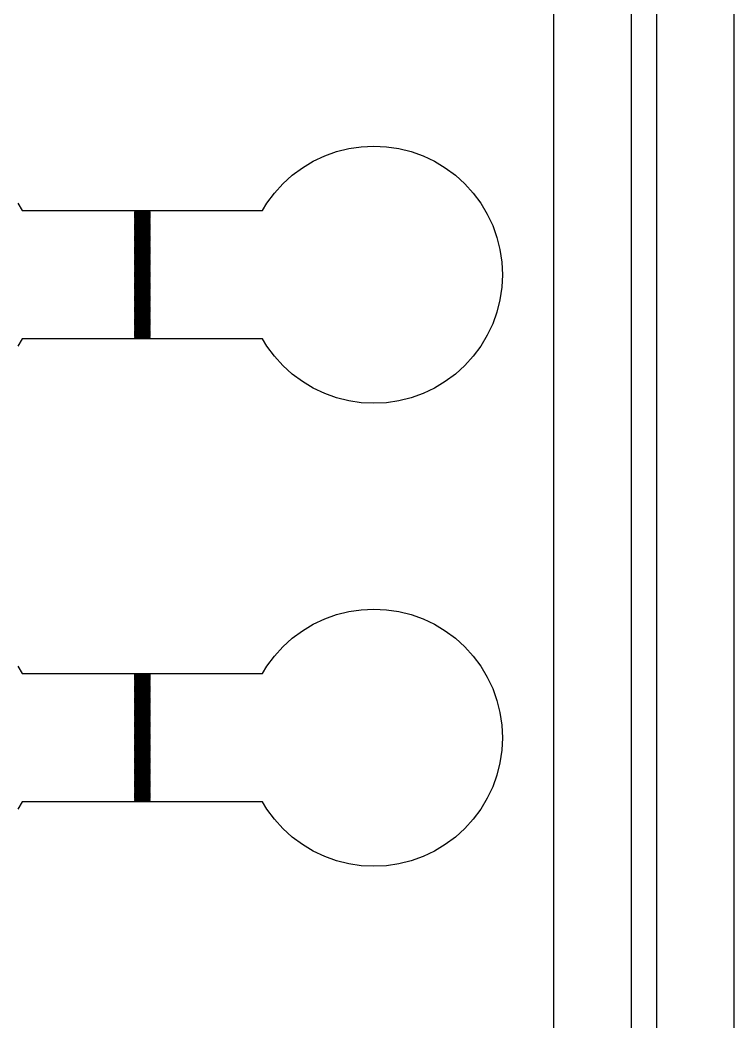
# Model space of a CAD drawing. Extents: x -16 to 132, y -40 to 113.
# Drawn here: x 98.81 to 113, y 17.36 to 37.27 of the extents above; entities that cross this region are included whole.
import ezdxf

# ---------------------------------------------------------------- set-up
doc = ezdxf.new("R2010")
doc.units = 0

msp = doc.modelspace()

# ---------------------------------------------------------------- linework, layer by layer
for p, q in [((112.997, 76.1837), (112.997, -2.55649)), ((111.463, -1.0226), (111.463, 74.6498)), ((110.952, 74.1385), (110.952, -0.51129)), ((109.418, 1.0226), (109.418, 72.6046)), ((104.861, 34.5738), (105.097, 34.6583)), ((105.097, 34.6583), (105.34, 34.7193)), ((105.34, 34.7193), (105.589, 34.7561)), ((105.589, 34.7561), (105.839, 34.7684)), ((105.839, 34.7684), (106.09, 34.7561)), ((106.09, 34.7561), (106.338, 34.7193)), ((106.338, 34.7193), (106.581, 34.6583)), ((106.581, 34.6583), (106.817, 34.5738)), ((104.419, 34.3375), (104.634, 34.4665)), ((104.634, 34.4665), (104.861, 34.5738)), ((106.817, 34.5738), (107.044, 34.4665)), ((107.044, 34.4665), (107.259, 34.3375)), ((104.217, 34.1881), (104.419, 34.3375)), ((107.259, 34.3375), (107.461, 34.1881)), ((104.031, 34.0196), (104.217, 34.1881)), ((107.461, 34.1881), (107.647, 34.0196)), ((103.863, 33.8337), (104.031, 34.0196)), ((107.647, 34.0196), (107.815, 33.8337)), ((103.713, 33.6322), (103.863, 33.8337)), ((107.815, 33.8337), (107.965, 33.6322)), ((98.7613, 33.6322), (98.8495, 33.485)), ((98.8495, 33.485), (103.625, 33.485)), ((101.391, 33.4748), (101.084, 33.4748)), ((101.084, 33.4748), (101.084, 33.4646)), ((101.084, 33.4646), (101.391, 33.4646)), ((101.391, 33.4646), (101.391, 33.4748)), ((103.625, 33.485), (103.713, 33.6322)), ((107.965, 33.6322), (108.094, 33.417)), ((101.391, 33.4543), (101.084, 33.4543)), ((101.084, 33.4543), (101.084, 33.4441)), ((101.084, 33.4441), (101.391, 33.4441)), ((101.391, 33.4339), (101.084, 33.4339)), ((101.084, 33.4339), (101.084, 33.4237)), ((101.084, 33.4237), (101.391, 33.4237)), ((101.391, 33.4134), (101.084, 33.4134)), ((101.084, 33.4134), (101.084, 33.4032)), ((101.084, 33.4032), (101.391, 33.4032)), ((101.391, 33.393), (101.084, 33.393)), ((101.084, 33.393), (101.084, 33.3828)), ((101.084, 33.3828), (101.391, 33.3828)), ((101.391, 33.3725), (101.084, 33.3725)), ((101.084, 33.3725), (101.084, 33.3623)), ((101.084, 33.3623), (101.391, 33.3623)), ((101.391, 33.3521), (101.084, 33.3521)), ((101.084, 33.3521), (101.084, 33.3419)), ((101.084, 33.3419), (101.391, 33.3419)), ((101.391, 33.3316), (101.084, 33.3316)), ((101.084, 33.3316), (101.084, 33.3214)), ((101.084, 33.3214), (101.391, 33.3214)), ((101.391, 33.3112), (101.084, 33.3112)), ((101.084, 33.3112), (101.084, 33.3009)), ((101.084, 33.3009), (101.391, 33.3009)), ((101.391, 33.2907), (101.084, 33.2907)), ((101.084, 33.2907), (101.084, 33.2805)), ((101.084, 33.2805), (101.391, 33.2805)), ((101.391, 33.2703), (101.084, 33.2703)), ((101.084, 33.2703), (101.084, 33.2601)), ((101.084, 33.2601), (101.391, 33.2601)), ((101.391, 33.4441), (101.391, 33.4543)), ((101.391, 33.4237), (101.391, 33.4339)), ((101.391, 33.4032), (101.391, 33.4134)), ((101.391, 33.3828), (101.391, 33.393)), ((101.391, 33.3623), (101.391, 33.3725)), ((101.391, 33.3419), (101.391, 33.3521)), ((101.391, 33.3214), (101.391, 33.3316)), ((101.391, 33.3009), (101.391, 33.3112)), ((101.391, 33.2805), (101.391, 33.2907)), ((101.391, 33.2601), (101.391, 33.2703)), ((108.094, 33.417), (108.201, 33.1902)), ((101.391, 33.2498), (101.084, 33.2498)), ((101.084, 33.2498), (101.084, 33.2396)), ((101.084, 33.2396), (101.391, 33.2396)), ((101.391, 33.2294), (101.084, 33.2294)), ((101.084, 33.2294), (101.084, 33.2191)), ((101.084, 33.2191), (101.391, 33.2191)), ((101.391, 33.2089), (101.084, 33.2089)), ((101.084, 33.2089), (101.084, 33.1987)), ((101.084, 33.1987), (101.391, 33.1987)), ((101.391, 33.1885), (101.084, 33.1885)), ((101.084, 33.1885), (101.084, 33.1782)), ((101.084, 33.1782), (101.391, 33.1782)), ((101.391, 33.168), (101.084, 33.168)), ((101.084, 33.168), (101.084, 33.1578)), ((101.084, 33.1578), (101.391, 33.1578)), ((101.391, 33.1476), (101.084, 33.1476)), ((101.084, 33.1476), (101.084, 33.1373)), ((101.084, 33.1373), (101.391, 33.1373)), ((101.391, 33.1271), (101.084, 33.1271)), ((101.084, 33.1271), (101.084, 33.1169)), ((101.084, 33.1169), (101.391, 33.1169)), ((101.391, 33.1067), (101.084, 33.1067)), ((101.084, 33.1067), (101.084, 33.0964)), ((101.084, 33.0964), (101.391, 33.0964)), ((101.391, 33.0862), (101.084, 33.0862)), ((101.084, 33.0862), (101.084, 33.076)), ((101.084, 33.076), (101.391, 33.076)), ((101.391, 33.0658), (101.084, 33.0658)), ((101.084, 33.0658), (101.084, 33.0555)), ((101.391, 33.2396), (101.391, 33.2498)), ((101.391, 33.2191), (101.391, 33.2294)), ((101.391, 33.1987), (101.391, 33.2089)), ((101.391, 33.1782), (101.391, 33.1885)), ((101.391, 33.1578), (101.391, 33.168)), ((101.391, 33.1373), (101.391, 33.1476)), ((101.391, 33.1169), (101.391, 33.1271)), ((101.391, 33.0964), (101.391, 33.1067)), ((101.391, 33.076), (101.391, 33.0862)), ((101.391, 33.0555), (101.391, 33.0658)), ((108.201, 33.1902), (108.286, 32.954)), ((101.084, 33.0555), (101.391, 33.0555)), ((101.391, 33.0453), (101.084, 33.0453)), ((101.084, 33.0453), (101.084, 33.0351)), ((101.084, 33.0351), (101.391, 33.0351)), ((101.391, 33.0249), (101.084, 33.0249)), ((101.084, 33.0249), (101.084, 33.0146)), ((101.084, 33.0146), (101.391, 33.0146)), ((101.391, 33.0044), (101.084, 33.0044)), ((101.084, 33.0044), (101.084, 32.9942)), ((101.084, 32.9942), (101.391, 32.9942)), ((101.391, 32.9839), (101.084, 32.9839)), ((101.084, 32.9839), (101.084, 32.9737)), ((101.084, 32.9737), (101.391, 32.9737)), ((101.391, 32.9635), (101.084, 32.9635)), ((101.084, 32.9635), (101.084, 32.9533)), ((101.084, 32.9533), (101.391, 32.9533)), ((101.391, 32.9431), (101.084, 32.9431)), ((101.084, 32.9431), (101.084, 32.9328)), ((101.084, 32.9328), (101.391, 32.9328)), ((101.391, 32.9226), (101.084, 32.9226)), ((101.084, 32.9226), (101.084, 32.9124)), ((101.084, 32.9124), (101.391, 32.9124)), ((101.391, 32.9021), (101.084, 32.9021)), ((101.084, 32.9021), (101.084, 32.8919)), ((101.084, 32.8919), (101.391, 32.8919)), ((101.391, 32.8817), (101.084, 32.8817)), ((101.084, 32.8817), (101.084, 32.8715)), ((101.084, 32.8715), (101.391, 32.8715)), ((101.391, 32.8612), (101.084, 32.8612)), ((101.084, 32.8612), (101.084, 32.851)), ((101.391, 33.0351), (101.391, 33.0453)), ((101.391, 33.0146), (101.391, 33.0249)), ((101.391, 32.9942), (101.391, 33.0044)), ((101.391, 32.9737), (101.391, 32.9839)), ((101.391, 32.9533), (101.391, 32.9635)), ((101.391, 32.9328), (101.391, 32.9431)), ((101.391, 32.9124), (101.391, 32.9226)), ((101.391, 32.8919), (101.391, 32.9021)), ((101.391, 32.8715), (101.391, 32.8817)), ((101.391, 32.851), (101.391, 32.8612)), ((108.286, 32.954), (108.346, 32.7106)), ((101.084, 32.851), (101.391, 32.851)), ((101.391, 32.8408), (101.084, 32.8408)), ((101.084, 32.8408), (101.084, 32.8306)), ((101.084, 32.8306), (101.391, 32.8306)), ((101.391, 32.8203), (101.084, 32.8203)), ((101.084, 32.8203), (101.084, 32.8101)), ((101.084, 32.8101), (101.391, 32.8101)), ((101.391, 32.7999), (101.084, 32.7999)), ((101.084, 32.7999), (101.084, 32.7896)), ((101.084, 32.7896), (101.391, 32.7896)), ((101.391, 32.7794), (101.084, 32.7794)), ((101.084, 32.7794), (101.084, 32.7692)), ((101.084, 32.7692), (101.391, 32.7692)), ((101.391, 32.759), (101.084, 32.759)), ((101.084, 32.759), (101.084, 32.7487)), ((101.084, 32.7487), (101.391, 32.7487)), ((101.391, 32.7385), (101.084, 32.7385)), ((101.084, 32.7385), (101.084, 32.7283)), ((101.084, 32.7283), (101.391, 32.7283)), ((101.391, 32.7181), (101.084, 32.7181)), ((101.084, 32.7181), (101.084, 32.7078)), ((101.084, 32.7078), (101.391, 32.7078)), ((101.391, 32.6976), (101.084, 32.6976)), ((101.084, 32.6976), (101.084, 32.6874)), ((101.084, 32.6874), (101.391, 32.6874)), ((101.391, 32.6772), (101.084, 32.6772)), ((101.084, 32.6772), (101.084, 32.6669)), ((101.084, 32.6669), (101.391, 32.6669)), ((101.391, 32.8306), (101.391, 32.8408)), ((101.391, 32.8101), (101.391, 32.8203)), ((101.391, 32.7896), (101.391, 32.7999)), ((101.391, 32.7692), (101.391, 32.7794)), ((101.391, 32.7487), (101.391, 32.759)), ((101.391, 32.7283), (101.391, 32.7385)), ((101.391, 32.7078), (101.391, 32.7181)), ((101.391, 32.6874), (101.391, 32.6976)), ((101.391, 32.6669), (101.391, 32.6772)), ((108.346, 32.7106), (108.383, 32.4625)), ((101.391, 32.6567), (101.084, 32.6567)), ((101.084, 32.6567), (101.084, 32.6465)), ((101.084, 32.6465), (101.391, 32.6465)), ((101.391, 32.6363), (101.084, 32.6363)), ((101.084, 32.6363), (101.084, 32.626)), ((101.084, 32.626), (101.391, 32.626)), ((101.391, 32.6158), (101.084, 32.6158)), ((101.084, 32.6158), (101.084, 32.6056)), ((101.084, 32.6056), (101.391, 32.6056)), ((101.391, 32.5954), (101.084, 32.5954)), ((101.084, 32.5954), (101.084, 32.5851)), ((101.084, 32.5851), (101.391, 32.5851)), ((101.391, 32.5749), (101.084, 32.5749)), ((101.084, 32.5749), (101.084, 32.5647)), ((101.084, 32.5647), (101.391, 32.5647)), ((101.391, 32.5545), (101.084, 32.5545)), ((101.084, 32.5545), (101.084, 32.5442)), ((101.084, 32.5442), (101.391, 32.5442)), ((101.391, 32.534), (101.084, 32.534)), ((101.084, 32.534), (101.084, 32.5238)), ((101.084, 32.5238), (101.391, 32.5238)), ((101.391, 32.5136), (101.084, 32.5136)), ((101.084, 32.5136), (101.084, 32.5033)), ((101.084, 32.5033), (101.391, 32.5033)), ((101.391, 32.4931), (101.084, 32.4931)), ((101.084, 32.4931), (101.084, 32.4829)), ((101.084, 32.4829), (101.391, 32.4829)), ((101.391, 32.4726), (101.084, 32.4726)), ((101.084, 32.4726), (101.084, 32.4624)), ((101.084, 32.4624), (101.391, 32.4624)), ((101.391, 32.6465), (101.391, 32.6567)), ((101.391, 32.626), (101.391, 32.6363)), ((101.391, 32.6056), (101.391, 32.6158)), ((101.391, 32.5851), (101.391, 32.5954)), ((101.391, 32.5647), (101.391, 32.5749)), ((101.391, 32.5442), (101.391, 32.5545)), ((101.391, 32.5238), (101.391, 32.534)), ((101.391, 32.5033), (101.391, 32.5136)), ((101.391, 32.4829), (101.391, 32.4931)), ((101.391, 32.4624), (101.391, 32.4726)), ((108.383, 32.4625), (108.396, 32.2119)), ((101.391, 32.4522), (101.084, 32.4522)), ((101.084, 32.4522), (101.084, 32.442)), ((101.084, 32.442), (101.391, 32.442)), ((101.391, 32.4317), (101.084, 32.4317)), ((101.084, 32.4317), (101.084, 32.4215)), ((101.084, 32.4215), (101.391, 32.4215)), ((101.391, 32.4113), (101.084, 32.4113)), ((101.084, 32.4113), (101.084, 32.4011)), ((101.084, 32.4011), (101.391, 32.4011)), ((101.391, 32.3908), (101.084, 32.3908)), ((101.084, 32.3908), (101.084, 32.3806)), ((101.084, 32.3806), (101.391, 32.3806)), ((101.391, 32.3704), (101.084, 32.3704)), ((101.084, 32.3704), (101.084, 32.3602)), ((101.084, 32.3602), (101.391, 32.3602)), ((101.391, 32.3499), (101.084, 32.3499)), ((101.084, 32.3499), (101.084, 32.3397)), ((101.084, 32.3397), (101.391, 32.3397)), ((101.391, 32.3295), (101.084, 32.3295)), ((101.084, 32.3295), (101.084, 32.3193)), ((101.084, 32.3193), (101.391, 32.3193)), ((101.391, 32.309), (101.084, 32.309)), ((101.084, 32.309), (101.084, 32.2988)), ((101.084, 32.2988), (101.391, 32.2988)), ((101.391, 32.2886), (101.084, 32.2886)), ((101.084, 32.2886), (101.084, 32.2784)), ((101.084, 32.2784), (101.391, 32.2784)), ((101.391, 32.2681), (101.084, 32.2681)), ((101.084, 32.2681), (101.084, 32.2579)), ((101.391, 32.442), (101.391, 32.4522)), ((101.391, 32.4215), (101.391, 32.4317)), ((101.391, 32.4011), (101.391, 32.4113)), ((101.391, 32.3806), (101.391, 32.3908)), ((101.391, 32.3602), (101.391, 32.3704)), ((101.391, 32.3397), (101.391, 32.3499)), ((101.391, 32.3193), (101.391, 32.3295)), ((101.391, 32.2988), (101.391, 32.309)), ((101.391, 32.2784), (101.391, 32.2886)), ((101.391, 32.2579), (101.391, 32.2681)), ((101.084, 32.2579), (101.391, 32.2579)), ((101.391, 32.2477), (101.084, 32.2477)), ((101.084, 32.2477), (101.084, 32.2375)), ((101.084, 32.2375), (101.391, 32.2375)), ((101.391, 32.2272), (101.084, 32.2272)), ((101.084, 32.2272), (101.084, 32.217)), ((101.084, 32.217), (101.391, 32.217)), ((101.391, 32.2068), (101.084, 32.2068)), ((101.084, 32.2068), (101.084, 32.1965)), ((101.084, 32.1965), (101.391, 32.1965)), ((101.391, 32.1863), (101.084, 32.1863)), ((101.084, 32.1863), (101.084, 32.1761)), ((101.084, 32.1761), (101.391, 32.1761)), ((101.391, 32.1659), (101.084, 32.1659)), ((101.084, 32.1659), (101.084, 32.1557)), ((101.084, 32.1557), (101.391, 32.1557)), ((101.391, 32.1454), (101.084, 32.1454)), ((101.084, 32.1454), (101.084, 32.1352)), ((101.084, 32.1352), (101.391, 32.1352)), ((101.391, 32.125), (101.084, 32.125)), ((101.084, 32.125), (101.084, 32.1148)), ((101.084, 32.1148), (101.391, 32.1148)), ((101.391, 32.1045), (101.084, 32.1045)), ((101.084, 32.1045), (101.084, 32.0943)), ((101.084, 32.0943), (101.391, 32.0943)), ((101.391, 32.0841), (101.084, 32.0841)), ((101.084, 32.0841), (101.084, 32.0739)), ((101.084, 32.0739), (101.391, 32.0739)), ((101.391, 32.0636), (101.084, 32.0636)), ((101.084, 32.0636), (101.084, 32.0534)), ((101.391, 32.2375), (101.391, 32.2477)), ((101.391, 32.217), (101.391, 32.2272)), ((101.391, 32.1965), (101.391, 32.2068)), ((101.391, 32.1761), (101.391, 32.1863)), ((101.391, 32.1557), (101.391, 32.1659)), ((101.391, 32.1352), (101.391, 32.1454)), ((101.391, 32.1148), (101.391, 32.125)), ((101.391, 32.0943), (101.391, 32.1045)), ((101.391, 32.0739), (101.391, 32.0841)), ((101.391, 32.0534), (101.391, 32.0636)), ((108.396, 32.2119), (108.383, 31.9613)), ((101.084, 32.0534), (101.391, 32.0534)), ((101.391, 32.0432), (101.084, 32.0432)), ((101.084, 32.0432), (101.084, 32.0329)), ((101.084, 32.0329), (101.391, 32.0329)), ((101.391, 32.0227), (101.084, 32.0227)), ((101.084, 32.0227), (101.084, 32.0125)), ((101.084, 32.0125), (101.391, 32.0125)), ((101.391, 32.0023), (101.084, 32.0023)), ((101.084, 32.0023), (101.084, 31.992)), ((101.084, 31.992), (101.391, 31.992)), ((101.391, 31.9818), (101.084, 31.9818)), ((101.084, 31.9818), (101.084, 31.9716)), ((101.084, 31.9716), (101.391, 31.9716)), ((101.391, 31.9614), (101.084, 31.9614)), ((101.084, 31.9614), (101.084, 31.9511)), ((101.084, 31.9511), (101.391, 31.9511)), ((101.391, 31.9409), (101.084, 31.9409)), ((101.084, 31.9409), (101.084, 31.9307)), ((101.084, 31.9307), (101.391, 31.9307)), ((101.391, 31.9205), (101.084, 31.9205)), ((101.084, 31.9205), (101.084, 31.9102)), ((101.084, 31.9102), (101.391, 31.9102)), ((101.391, 31.9), (101.084, 31.9)), ((101.084, 31.9), (101.084, 31.8898)), ((101.084, 31.8898), (101.391, 31.8898)), ((101.391, 31.8795), (101.084, 31.8795)), ((101.084, 31.8795), (101.084, 31.8693)), ((101.084, 31.8693), (101.391, 31.8693)), ((101.391, 32.0329), (101.391, 32.0432)), ((101.391, 32.0125), (101.391, 32.0227)), ((101.391, 31.992), (101.391, 32.0023)), ((101.391, 31.9716), (101.391, 31.9818)), ((101.391, 31.9511), (101.391, 31.9614)), ((101.391, 31.9307), (101.391, 31.9409)), ((101.391, 31.9102), (101.391, 31.9205)), ((101.391, 31.8898), (101.391, 31.9)), ((101.391, 31.8693), (101.391, 31.8795)), ((108.383, 31.9613), (108.346, 31.7132)), ((101.391, 31.8591), (101.084, 31.8591)), ((101.084, 31.8591), (101.084, 31.8489)), ((101.084, 31.8489), (101.391, 31.8489)), ((101.391, 31.8387), (101.084, 31.8387)), ((101.084, 31.8387), (101.084, 31.8284)), ((101.084, 31.8284), (101.391, 31.8284)), ((101.391, 31.8182), (101.084, 31.8182)), ((101.084, 31.8182), (101.084, 31.808)), ((101.084, 31.808), (101.391, 31.808)), ((101.391, 31.7977), (101.084, 31.7977)), ((101.084, 31.7977), (101.084, 31.7875)), ((101.084, 31.7875), (101.391, 31.7875)), ((101.391, 31.7773), (101.084, 31.7773)), ((101.084, 31.7773), (101.084, 31.7671)), ((101.084, 31.7671), (101.391, 31.7671)), ((101.391, 31.7568), (101.084, 31.7568)), ((101.084, 31.7568), (101.084, 31.7466)), ((101.084, 31.7466), (101.391, 31.7466)), ((101.391, 31.7364), (101.084, 31.7364)), ((101.084, 31.7364), (101.084, 31.7262)), ((101.084, 31.7262), (101.391, 31.7262)), ((101.391, 31.7159), (101.084, 31.7159)), ((101.084, 31.7159), (101.084, 31.7057)), ((101.084, 31.7057), (101.391, 31.7057)), ((101.391, 31.6955), (101.084, 31.6955)), ((101.084, 31.6955), (101.084, 31.6853)), ((101.084, 31.6853), (101.391, 31.6853)), ((101.391, 31.675), (101.084, 31.675)), ((101.084, 31.675), (101.084, 31.6648)), ((101.084, 31.6648), (101.391, 31.6648)), ((101.391, 31.8489), (101.391, 31.8591)), ((101.391, 31.8284), (101.391, 31.8387)), ((101.391, 31.808), (101.391, 31.8182)), ((101.391, 31.7875), (101.391, 31.7977)), ((101.391, 31.7671), (101.391, 31.7773)), ((101.391, 31.7466), (101.391, 31.7568)), ((101.391, 31.7262), (101.391, 31.7364)), ((101.391, 31.7057), (101.391, 31.7159)), ((101.391, 31.6853), (101.391, 31.6955)), ((101.391, 31.6648), (101.391, 31.675)), ((108.346, 31.7132), (108.286, 31.4698)), ((101.391, 31.6546), (101.084, 31.6546)), ((101.084, 31.6546), (101.084, 31.6444)), ((101.084, 31.6444), (101.391, 31.6444)), ((101.391, 31.6341), (101.084, 31.6341)), ((101.084, 31.6341), (101.084, 31.6239)), ((101.084, 31.6239), (101.391, 31.6239)), ((101.391, 31.6137), (101.084, 31.6137)), ((101.084, 31.6137), (101.084, 31.6035)), ((101.084, 31.6035), (101.391, 31.6035)), ((101.391, 31.5932), (101.084, 31.5932)), ((101.084, 31.5932), (101.084, 31.583)), ((101.084, 31.583), (101.391, 31.583)), ((101.391, 31.5728), (101.084, 31.5728)), ((101.084, 31.5728), (101.084, 31.5625)), ((101.084, 31.5625), (101.391, 31.5625)), ((101.391, 31.5523), (101.084, 31.5523)), ((101.084, 31.5523), (101.084, 31.5421)), ((101.084, 31.5421), (101.391, 31.5421)), ((101.391, 31.5319), (101.084, 31.5319)), ((101.084, 31.5319), (101.084, 31.5217)), ((101.084, 31.5217), (101.391, 31.5217)), ((101.391, 31.5114), (101.084, 31.5114)), ((101.084, 31.5114), (101.084, 31.5012)), ((101.084, 31.5012), (101.391, 31.5012)), ((101.391, 31.491), (101.084, 31.491)), ((101.084, 31.491), (101.084, 31.4807)), ((101.084, 31.4807), (101.391, 31.4807)), ((101.391, 31.4705), (101.084, 31.4705)), ((101.084, 31.4705), (101.084, 31.4603)), ((101.391, 31.6444), (101.391, 31.6546)), ((101.391, 31.6239), (101.391, 31.6341)), ((101.391, 31.6035), (101.391, 31.6137)), ((101.391, 31.583), (101.391, 31.5932)), ((101.391, 31.5625), (101.391, 31.5728)), ((101.391, 31.5421), (101.391, 31.5523)), ((101.391, 31.5217), (101.391, 31.5319)), ((101.391, 31.5012), (101.391, 31.5114)), ((101.391, 31.4807), (101.391, 31.491)), ((101.391, 31.4603), (101.391, 31.4705)), ((108.286, 31.4698), (108.201, 31.2336)), ((101.084, 31.4603), (101.391, 31.4603)), ((101.391, 31.4501), (101.084, 31.4501)), ((101.084, 31.4501), (101.084, 31.4398)), ((101.084, 31.4398), (101.391, 31.4398)), ((101.391, 31.4296), (101.084, 31.4296)), ((101.084, 31.4296), (101.084, 31.4194)), ((101.084, 31.4194), (101.391, 31.4194)), ((101.391, 31.4092), (101.084, 31.4092)), ((101.084, 31.4092), (101.084, 31.3989)), ((101.084, 31.3989), (101.391, 31.3989)), ((101.391, 31.3887), (101.084, 31.3887)), ((101.084, 31.3887), (101.084, 31.3785)), ((101.084, 31.3785), (101.391, 31.3785)), ((101.391, 31.3683), (101.084, 31.3683)), ((101.084, 31.3683), (101.084, 31.358)), ((101.084, 31.358), (101.391, 31.358)), ((101.391, 31.3478), (101.084, 31.3478)), ((101.084, 31.3478), (101.084, 31.3376)), ((101.084, 31.3376), (101.391, 31.3376)), ((101.391, 31.3273), (101.084, 31.3273)), ((101.084, 31.3273), (101.084, 31.3171)), ((101.084, 31.3171), (101.391, 31.3171)), ((101.391, 31.3069), (101.084, 31.3069)), ((101.084, 31.3069), (101.084, 31.2967)), ((101.084, 31.2967), (101.391, 31.2967)), ((101.391, 31.2864), (101.084, 31.2864)), ((101.084, 31.2864), (101.084, 31.2762)), ((101.084, 31.2762), (101.391, 31.2762)), ((101.391, 31.4398), (101.391, 31.4501)), ((101.391, 31.4194), (101.391, 31.4296)), ((101.391, 31.3989), (101.391, 31.4092)), ((101.391, 31.3785), (101.391, 31.3887)), ((101.391, 31.358), (101.391, 31.3683)), ((101.391, 31.3376), (101.391, 31.3478)), ((101.391, 31.3171), (101.391, 31.3273)), ((101.391, 31.2967), (101.391, 31.3069)), ((101.391, 31.2762), (101.391, 31.2864)), ((101.391, 31.266), (101.084, 31.266)), ((101.084, 31.266), (101.084, 31.2558)), ((101.084, 31.2558), (101.391, 31.2558)), ((101.391, 31.2455), (101.084, 31.2455)), ((101.084, 31.2455), (101.084, 31.2353)), ((101.084, 31.2353), (101.391, 31.2353)), ((101.391, 31.2251), (101.084, 31.2251)), ((101.084, 31.2251), (101.084, 31.2149)), ((101.084, 31.2149), (101.391, 31.2149)), ((101.391, 31.2047), (101.084, 31.2047)), ((101.084, 31.2047), (101.084, 31.1944)), ((101.084, 31.1944), (101.391, 31.1944)), ((101.391, 31.1842), (101.084, 31.1842)), ((101.084, 31.1842), (101.084, 31.174)), ((101.084, 31.174), (101.391, 31.174)), ((101.391, 31.1637), (101.084, 31.1637)), ((101.084, 31.1637), (101.084, 31.1535)), ((101.084, 31.1535), (101.391, 31.1535)), ((101.391, 31.1433), (101.084, 31.1433)), ((101.084, 31.1433), (101.084, 31.1331)), ((101.084, 31.1331), (101.391, 31.1331)), ((101.391, 31.1228), (101.084, 31.1228)), ((101.084, 31.1228), (101.084, 31.1126)), ((101.084, 31.1126), (101.391, 31.1126)), ((101.391, 31.1024), (101.084, 31.1024)), ((101.084, 31.1024), (101.084, 31.0922)), ((101.084, 31.0922), (101.391, 31.0922)), ((101.391, 31.0819), (101.084, 31.0819)), ((101.084, 31.0819), (101.084, 31.0717)), ((101.084, 31.0717), (101.391, 31.0717)), ((101.391, 31.2558), (101.391, 31.266)), ((101.391, 31.2353), (101.391, 31.2455)), ((101.391, 31.2149), (101.391, 31.2251)), ((101.391, 31.1944), (101.391, 31.2047)), ((101.391, 31.174), (101.391, 31.1842)), ((101.391, 31.1535), (101.391, 31.1637)), ((101.391, 31.1331), (101.391, 31.1433)), ((101.391, 31.1126), (101.391, 31.1228)), ((101.391, 31.0922), (101.391, 31.1024)), ((101.391, 31.0717), (101.391, 31.0819)), ((108.201, 31.2336), (108.094, 31.0068)), ((98.8495, 30.9388), (98.7613, 30.7916)), ((103.625, 30.9388), (98.8495, 30.9388)), ((101.391, 31.0615), (101.084, 31.0615)), ((101.084, 31.0615), (101.084, 31.0513)), ((101.084, 31.0513), (101.391, 31.0513)), ((101.391, 31.041), (101.084, 31.041)), ((101.084, 31.041), (101.084, 31.0308)), ((101.084, 31.0308), (101.391, 31.0308)), ((101.391, 31.0206), (101.084, 31.0206)), ((101.084, 31.0206), (101.084, 31.0103)), ((101.084, 31.0103), (101.391, 31.0103)), ((101.391, 31.0001), (101.084, 31.0001)), ((101.084, 31.0001), (101.084, 30.9899)), ((101.084, 30.9899), (101.391, 30.9899)), ((101.391, 30.9797), (101.084, 30.9797)), ((101.084, 30.9797), (101.084, 30.9694)), ((101.084, 30.9694), (101.391, 30.9694)), ((101.391, 30.9592), (101.084, 30.9592)), ((101.084, 30.9592), (101.084, 30.949)), ((101.084, 30.949), (101.391, 30.949)), ((101.391, 31.0513), (101.391, 31.0615)), ((101.391, 31.0308), (101.391, 31.041)), ((101.391, 31.0103), (101.391, 31.0206)), ((101.391, 30.9899), (101.391, 31.0001)), ((101.391, 30.9694), (101.391, 30.9797)), ((101.391, 30.949), (101.391, 30.9592)), ((103.713, 30.7916), (103.625, 30.9388)), ((108.094, 31.0068), (107.965, 30.7916)), ((103.863, 30.5901), (103.713, 30.7916)), ((107.965, 30.7916), (107.815, 30.5901)), ((104.031, 30.4042), (103.863, 30.5901)), ((107.815, 30.5901), (107.647, 30.4042)), ((104.217, 30.2357), (104.031, 30.4042)), ((107.647, 30.4042), (107.461, 30.2357)), ((104.419, 30.0863), (104.217, 30.2357)), ((104.634, 29.9573), (104.419, 30.0863)), ((107.259, 30.0863), (107.044, 29.9573)), ((107.461, 30.2357), (107.259, 30.0863)), ((104.861, 29.85), (104.634, 29.9573)), ((107.044, 29.9573), (106.817, 29.85)), ((105.097, 29.7655), (104.861, 29.85)), ((105.34, 29.7045), (105.097, 29.7655)), ((105.589, 29.6677), (105.34, 29.7045)), ((106.338, 29.7045), (106.09, 29.6677)), ((106.581, 29.7655), (106.338, 29.7045)), ((106.817, 29.85), (106.581, 29.7655)), ((105.839, 29.6554), (105.589, 29.6677)), ((106.09, 29.6677), (105.839, 29.6554)), ((105.097, 25.4549), (105.34, 25.5159)), ((105.34, 25.5159), (105.589, 25.5527)), ((105.589, 25.5527), (105.839, 25.565)), ((105.839, 25.565), (106.09, 25.5527)), ((106.09, 25.5527), (106.338, 25.5159)), ((106.338, 25.5159), (106.581, 25.4549)), ((104.634, 25.2631), (104.861, 25.3704)), ((104.861, 25.3704), (105.097, 25.4549)), ((106.581, 25.4549), (106.817, 25.3704)), ((106.817, 25.3704), (107.044, 25.2631)), ((104.217, 24.9847), (104.419, 25.1341)), ((104.419, 25.1341), (104.634, 25.2631)), ((107.044, 25.2631), (107.259, 25.1341)), ((107.259, 25.1341), (107.461, 24.9847)), ((104.031, 24.8162), (104.217, 24.9847)), ((107.461, 24.9847), (107.647, 24.8162)), ((103.863, 24.6303), (104.031, 24.8162)), ((107.647, 24.8162), (107.815, 24.6303)), ((103.713, 24.4288), (103.863, 24.6303)), ((107.815, 24.6303), (107.965, 24.4288)), ((98.7613, 24.4288), (98.8495, 24.2816)), ((103.625, 24.2816), (103.713, 24.4288)), ((107.965, 24.4288), (108.094, 24.2136)), ((98.8495, 24.2816), (103.625, 24.2816)), ((101.391, 24.2714), (101.084, 24.2714)), ((101.084, 24.2714), (101.084, 24.2612)), ((101.084, 24.2612), (101.391, 24.2612)), ((101.391, 24.2509), (101.084, 24.2509)), ((101.084, 24.2509), (101.084, 24.2407)), ((101.084, 24.2407), (101.391, 24.2407)), ((101.391, 24.2305), (101.084, 24.2305)), ((101.084, 24.2305), (101.084, 24.2203)), ((101.084, 24.2203), (101.391, 24.2203)), ((101.391, 24.21), (101.084, 24.21)), ((101.084, 24.21), (101.084, 24.1998)), ((101.084, 24.1998), (101.391, 24.1998)), ((101.391, 24.1896), (101.084, 24.1896)), ((101.084, 24.1896), (101.084, 24.1794)), ((101.084, 24.1794), (101.391, 24.1794)), ((101.391, 24.1691), (101.084, 24.1691)), ((101.084, 24.1691), (101.084, 24.1589)), ((101.084, 24.1589), (101.391, 24.1589)), ((101.391, 24.1487), (101.084, 24.1487)), ((101.084, 24.1487), (101.084, 24.1385)), ((101.084, 24.1385), (101.391, 24.1385)), ((101.391, 24.1282), (101.084, 24.1282)), ((101.084, 24.1282), (101.084, 24.118)), ((101.084, 24.118), (101.391, 24.118)), ((101.391, 24.1078), (101.084, 24.1078)), ((101.084, 24.1078), (101.084, 24.0975)), ((101.084, 24.0975), (101.391, 24.0975)), ((101.391, 24.2612), (101.391, 24.2714)), ((101.391, 24.2407), (101.391, 24.2509)), ((101.391, 24.2203), (101.391, 24.2305)), ((101.391, 24.1998), (101.391, 24.21)), ((101.391, 24.1794), (101.391, 24.1896)), ((101.391, 24.1589), (101.391, 24.1691)), ((101.391, 24.1385), (101.391, 24.1487)), ((101.391, 24.118), (101.391, 24.1282)), ((101.391, 24.0975), (101.391, 24.1078)), ((108.094, 24.2136), (108.201, 23.9868)), ((101.391, 24.0873), (101.084, 24.0873)), ((101.084, 24.0873), (101.084, 24.0771)), ((101.084, 24.0771), (101.391, 24.0771)), ((101.391, 24.0669), (101.084, 24.0669)), ((101.084, 24.0669), (101.084, 24.0567)), ((101.084, 24.0567), (101.391, 24.0567)), ((101.391, 24.0464), (101.084, 24.0464)), ((101.084, 24.0464), (101.084, 24.0362)), ((101.084, 24.0362), (101.391, 24.0362)), ((101.391, 24.026), (101.084, 24.026)), ((101.084, 24.026), (101.084, 24.0157)), ((101.084, 24.0157), (101.391, 24.0157)), ((101.391, 24.0055), (101.084, 24.0055)), ((101.084, 24.0055), (101.084, 23.9953)), ((101.084, 23.9953), (101.391, 23.9953)), ((101.391, 23.9851), (101.084, 23.9851)), ((101.084, 23.9851), (101.084, 23.9748)), ((101.084, 23.9748), (101.391, 23.9748)), ((101.391, 23.9646), (101.084, 23.9646)), ((101.084, 23.9646), (101.084, 23.9544)), ((101.084, 23.9544), (101.391, 23.9544)), ((101.391, 23.9442), (101.084, 23.9442)), ((101.084, 23.9442), (101.084, 23.9339)), ((101.084, 23.9339), (101.391, 23.9339)), ((101.391, 23.9237), (101.084, 23.9237)), ((101.084, 23.9237), (101.084, 23.9135)), ((101.084, 23.9135), (101.391, 23.9135)), ((101.391, 23.9033), (101.084, 23.9033)), ((101.084, 23.9033), (101.084, 23.893)), ((101.391, 24.0771), (101.391, 24.0873)), ((101.391, 24.0567), (101.391, 24.0669)), ((101.391, 24.0362), (101.391, 24.0464)), ((101.391, 24.0157), (101.391, 24.026)), ((101.391, 23.9953), (101.391, 24.0055)), ((101.391, 23.9748), (101.391, 23.9851)), ((101.391, 23.9544), (101.391, 23.9646)), ((101.391, 23.9339), (101.391, 23.9442)), ((101.391, 23.9135), (101.391, 23.9237)), ((101.391, 23.893), (101.391, 23.9033)), ((108.201, 23.9868), (108.286, 23.7506)), ((101.084, 23.893), (101.391, 23.893)), ((101.391, 23.8828), (101.084, 23.8828)), ((101.084, 23.8828), (101.084, 23.8726)), ((101.084, 23.8726), (101.391, 23.8726)), ((101.391, 23.8624), (101.084, 23.8624)), ((101.084, 23.8624), (101.084, 23.8521)), ((101.084, 23.8521), (101.391, 23.8521)), ((101.391, 23.8419), (101.084, 23.8419)), ((101.084, 23.8419), (101.084, 23.8317)), ((101.084, 23.8317), (101.391, 23.8317)), ((101.391, 23.8215), (101.084, 23.8215)), ((101.084, 23.8215), (101.084, 23.8112)), ((101.084, 23.8112), (101.391, 23.8112)), ((101.391, 23.801), (101.084, 23.801)), ((101.084, 23.801), (101.084, 23.7908)), ((101.084, 23.7908), (101.391, 23.7908)), ((101.391, 23.7805), (101.084, 23.7805)), ((101.084, 23.7805), (101.084, 23.7703)), ((101.084, 23.7703), (101.391, 23.7703)), ((101.391, 23.7601), (101.084, 23.7601)), ((101.084, 23.7601), (101.084, 23.7499)), ((101.084, 23.7499), (101.391, 23.7499)), ((101.391, 23.7397), (101.084, 23.7397)), ((101.084, 23.7397), (101.084, 23.7294)), ((101.084, 23.7294), (101.391, 23.7294)), ((101.391, 23.7192), (101.084, 23.7192)), ((101.084, 23.7192), (101.084, 23.709)), ((101.084, 23.709), (101.391, 23.709)), ((101.391, 23.8726), (101.391, 23.8828)), ((101.391, 23.8521), (101.391, 23.8624)), ((101.391, 23.8317), (101.391, 23.8419)), ((101.391, 23.8112), (101.391, 23.8215)), ((101.391, 23.7908), (101.391, 23.801)), ((101.391, 23.7703), (101.391, 23.7805)), ((101.391, 23.7499), (101.391, 23.7601)), ((101.391, 23.7294), (101.391, 23.7397)), ((101.391, 23.709), (101.391, 23.7192)), ((108.286, 23.7506), (108.346, 23.5072)), ((101.391, 23.6987), (101.084, 23.6987)), ((101.084, 23.6987), (101.084, 23.6885)), ((101.084, 23.6885), (101.391, 23.6885)), ((101.391, 23.6783), (101.084, 23.6783)), ((101.084, 23.6783), (101.084, 23.6681)), ((101.084, 23.6681), (101.391, 23.6681)), ((101.391, 23.6578), (101.084, 23.6578)), ((101.084, 23.6578), (101.084, 23.6476)), ((101.084, 23.6476), (101.391, 23.6476)), ((101.391, 23.6374), (101.084, 23.6374)), ((101.084, 23.6374), (101.084, 23.6272)), ((101.084, 23.6272), (101.391, 23.6272)), ((101.391, 23.6169), (101.084, 23.6169)), ((101.084, 23.6169), (101.084, 23.6067)), ((101.084, 23.6067), (101.391, 23.6067)), ((101.391, 23.5965), (101.084, 23.5965)), ((101.084, 23.5965), (101.084, 23.5862)), ((101.084, 23.5862), (101.391, 23.5862)), ((101.391, 23.576), (101.084, 23.576)), ((101.084, 23.576), (101.084, 23.5658)), ((101.084, 23.5658), (101.391, 23.5658)), ((101.391, 23.5556), (101.084, 23.5556)), ((101.084, 23.5556), (101.084, 23.5453)), ((101.084, 23.5453), (101.391, 23.5453)), ((101.391, 23.5351), (101.084, 23.5351)), ((101.084, 23.5351), (101.084, 23.5249)), ((101.084, 23.5249), (101.391, 23.5249)), ((101.391, 23.5147), (101.084, 23.5147)), ((101.084, 23.5147), (101.084, 23.5044)), ((101.084, 23.5044), (101.391, 23.5044)), ((101.391, 23.6885), (101.391, 23.6987)), ((101.391, 23.6681), (101.391, 23.6783)), ((101.391, 23.6476), (101.391, 23.6578)), ((101.391, 23.6272), (101.391, 23.6374)), ((101.391, 23.6067), (101.391, 23.6169)), ((101.391, 23.5862), (101.391, 23.5965)), ((101.391, 23.5658), (101.391, 23.576)), ((101.391, 23.5453), (101.391, 23.5556)), ((101.391, 23.5249), (101.391, 23.5351)), ((101.391, 23.5044), (101.391, 23.5147)), ((108.346, 23.5072), (108.383, 23.2591)), ((101.391, 23.4942), (101.084, 23.4942)), ((101.084, 23.4942), (101.084, 23.484)), ((101.084, 23.484), (101.391, 23.484)), ((101.391, 23.4738), (101.084, 23.4738)), ((101.084, 23.4738), (101.084, 23.4635)), ((101.084, 23.4635), (101.391, 23.4635)), ((101.391, 23.4533), (101.084, 23.4533)), ((101.084, 23.4533), (101.084, 23.4431)), ((101.084, 23.4431), (101.391, 23.4431)), ((101.391, 23.4329), (101.084, 23.4329)), ((101.084, 23.4329), (101.084, 23.4226)), ((101.084, 23.4226), (101.391, 23.4226)), ((101.391, 23.4124), (101.084, 23.4124)), ((101.084, 23.4124), (101.084, 23.4022)), ((101.084, 23.4022), (101.391, 23.4022)), ((101.391, 23.392), (101.084, 23.392)), ((101.084, 23.392), (101.084, 23.3817)), ((101.084, 23.3817), (101.391, 23.3817)), ((101.391, 23.3715), (101.084, 23.3715)), ((101.084, 23.3715), (101.084, 23.3613)), ((101.084, 23.3613), (101.391, 23.3613)), ((101.391, 23.3511), (101.084, 23.3511)), ((101.084, 23.3511), (101.084, 23.3408)), ((101.084, 23.3408), (101.391, 23.3408)), ((101.391, 23.3306), (101.084, 23.3306)), ((101.084, 23.3306), (101.084, 23.3204)), ((101.084, 23.3204), (101.391, 23.3204)), ((101.391, 23.3102), (101.084, 23.3102)), ((101.084, 23.3102), (101.084, 23.2999)), ((101.391, 23.484), (101.391, 23.4942)), ((101.391, 23.4635), (101.391, 23.4738)), ((101.391, 23.4431), (101.391, 23.4533)), ((101.391, 23.4226), (101.391, 23.4329)), ((101.391, 23.4022), (101.391, 23.4124)), ((101.391, 23.3817), (101.391, 23.392)), ((101.391, 23.3613), (101.391, 23.3715)), ((101.391, 23.3408), (101.391, 23.3511)), ((101.391, 23.3204), (101.391, 23.3306)), ((101.391, 23.2999), (101.391, 23.3102)), ((101.084, 23.2999), (101.391, 23.2999)), ((101.391, 23.2897), (101.084, 23.2897)), ((101.084, 23.2897), (101.084, 23.2795)), ((101.084, 23.2795), (101.391, 23.2795)), ((101.391, 23.2692), (101.084, 23.2692)), ((101.084, 23.2692), (101.084, 23.259)), ((101.084, 23.259), (101.391, 23.259)), ((101.391, 23.2488), (101.084, 23.2488)), ((101.084, 23.2488), (101.084, 23.2386)), ((101.084, 23.2386), (101.391, 23.2386)), ((101.391, 23.2283), (101.084, 23.2283)), ((101.084, 23.2283), (101.084, 23.2181)), ((101.084, 23.2181), (101.391, 23.2181)), ((101.391, 23.2079), (101.084, 23.2079)), ((101.084, 23.2079), (101.084, 23.1977)), ((101.084, 23.1977), (101.391, 23.1977)), ((101.391, 23.1874), (101.084, 23.1874)), ((101.084, 23.1874), (101.084, 23.1772)), ((101.084, 23.1772), (101.391, 23.1772)), ((101.391, 23.167), (101.084, 23.167)), ((101.084, 23.167), (101.084, 23.1568)), ((101.084, 23.1568), (101.391, 23.1568)), ((101.391, 23.1465), (101.084, 23.1465)), ((101.084, 23.1465), (101.084, 23.1363)), ((101.084, 23.1363), (101.391, 23.1363)), ((101.391, 23.1261), (101.084, 23.1261)), ((101.084, 23.1261), (101.084, 23.1159)), ((101.084, 23.1159), (101.391, 23.1159)), ((101.391, 23.1056), (101.084, 23.1056)), ((101.084, 23.1056), (101.084, 23.0954)), ((101.391, 23.2795), (101.391, 23.2897)), ((101.391, 23.259), (101.391, 23.2692)), ((101.391, 23.2386), (101.391, 23.2488)), ((101.391, 23.2181), (101.391, 23.2283)), ((101.391, 23.1977), (101.391, 23.2079)), ((101.391, 23.1772), (101.391, 23.1874)), ((101.391, 23.1568), (101.391, 23.167)), ((101.391, 23.1363), (101.391, 23.1465)), ((101.391, 23.1159), (101.391, 23.1261)), ((101.391, 23.0954), (101.391, 23.1056)), ((108.383, 23.2591), (108.396, 23.0085)), ((101.084, 23.0954), (101.391, 23.0954)), ((101.391, 23.0852), (101.084, 23.0852)), ((101.084, 23.0852), (101.084, 23.075)), ((101.084, 23.075), (101.391, 23.075)), ((101.391, 23.0647), (101.084, 23.0647)), ((101.084, 23.0647), (101.084, 23.0545)), ((101.084, 23.0545), (101.391, 23.0545)), ((101.391, 23.0443), (101.084, 23.0443)), ((101.084, 23.0443), (101.084, 23.0341)), ((101.084, 23.0341), (101.391, 23.0341)), ((101.391, 23.0238), (101.084, 23.0238)), ((101.084, 23.0238), (101.084, 23.0136)), ((101.084, 23.0136), (101.391, 23.0136)), ((101.391, 23.0034), (101.084, 23.0034)), ((101.084, 23.0034), (101.084, 22.9931)), ((101.084, 22.9931), (101.391, 22.9931)), ((101.391, 22.9829), (101.084, 22.9829)), ((101.084, 22.9829), (101.084, 22.9727)), ((101.084, 22.9727), (101.391, 22.9727)), ((101.391, 22.9625), (101.084, 22.9625)), ((101.084, 22.9625), (101.084, 22.9523)), ((101.084, 22.9523), (101.391, 22.9523)), ((101.391, 22.942), (101.084, 22.942)), ((101.084, 22.942), (101.084, 22.9318)), ((101.084, 22.9318), (101.391, 22.9318)), ((101.391, 22.9216), (101.084, 22.9216)), ((101.084, 22.9216), (101.084, 22.9114)), ((101.084, 22.9114), (101.391, 22.9114)), ((101.391, 23.075), (101.391, 23.0852)), ((101.391, 23.0545), (101.391, 23.0647)), ((101.391, 23.0341), (101.391, 23.0443)), ((101.391, 23.0136), (101.391, 23.0238)), ((101.391, 22.9931), (101.391, 23.0034)), ((101.391, 22.9727), (101.391, 22.9829)), ((101.391, 22.9523), (101.391, 22.9625)), ((101.391, 22.9318), (101.391, 22.942)), ((101.391, 22.9114), (101.391, 22.9216)), ((108.396, 23.0085), (108.383, 22.7579)), ((101.391, 22.9011), (101.084, 22.9011)), ((101.084, 22.9011), (101.084, 22.8909)), ((101.084, 22.8909), (101.391, 22.8909)), ((101.391, 22.8807), (101.084, 22.8807)), ((101.084, 22.8807), (101.084, 22.8705)), ((101.084, 22.8705), (101.391, 22.8705)), ((101.391, 22.8602), (101.084, 22.8602)), ((101.084, 22.8602), (101.084, 22.85)), ((101.084, 22.85), (101.391, 22.85)), ((101.391, 22.8398), (101.084, 22.8398)), ((101.084, 22.8398), (101.084, 22.8295)), ((101.084, 22.8295), (101.391, 22.8295)), ((101.391, 22.8193), (101.084, 22.8193)), ((101.084, 22.8193), (101.084, 22.8091)), ((101.084, 22.8091), (101.391, 22.8091)), ((101.391, 22.7989), (101.084, 22.7989)), ((101.084, 22.7989), (101.084, 22.7886)), ((101.084, 22.7886), (101.391, 22.7886)), ((101.391, 22.7784), (101.084, 22.7784)), ((101.084, 22.7784), (101.084, 22.7682)), ((101.084, 22.7682), (101.391, 22.7682)), ((101.391, 22.758), (101.084, 22.758)), ((101.084, 22.758), (101.084, 22.7477)), ((101.084, 22.7477), (101.391, 22.7477)), ((101.391, 22.7375), (101.084, 22.7375)), ((101.084, 22.7375), (101.084, 22.7273)), ((101.084, 22.7273), (101.391, 22.7273)), ((101.391, 22.7171), (101.084, 22.7171)), ((101.084, 22.7171), (101.084, 22.7068)), ((101.084, 22.7068), (101.391, 22.7068)), ((101.391, 22.8909), (101.391, 22.9011)), ((101.391, 22.8705), (101.391, 22.8807)), ((101.391, 22.85), (101.391, 22.8602)), ((101.391, 22.8295), (101.391, 22.8398)), ((101.391, 22.8091), (101.391, 22.8193)), ((101.391, 22.7886), (101.391, 22.7989)), ((101.391, 22.7682), (101.391, 22.7784)), ((101.391, 22.7477), (101.391, 22.758)), ((101.391, 22.7273), (101.391, 22.7375)), ((101.391, 22.7068), (101.391, 22.7171)), ((108.383, 22.7579), (108.346, 22.5098)), ((101.391, 22.6966), (101.084, 22.6966)), ((101.084, 22.6966), (101.084, 22.6864)), ((101.084, 22.6864), (101.391, 22.6864)), ((101.391, 22.6761), (101.084, 22.6761)), ((101.084, 22.6761), (101.084, 22.6659)), ((101.084, 22.6659), (101.391, 22.6659)), ((101.391, 22.6557), (101.084, 22.6557)), ((101.084, 22.6557), (101.084, 22.6455)), ((101.084, 22.6455), (101.391, 22.6455)), ((101.391, 22.6353), (101.084, 22.6353)), ((101.084, 22.6353), (101.084, 22.625)), ((101.084, 22.625), (101.391, 22.625)), ((101.391, 22.6148), (101.084, 22.6148)), ((101.084, 22.6148), (101.084, 22.6046)), ((101.084, 22.6046), (101.391, 22.6046)), ((101.391, 22.5943), (101.084, 22.5943)), ((101.084, 22.5943), (101.084, 22.5841)), ((101.084, 22.5841), (101.391, 22.5841)), ((101.391, 22.5739), (101.084, 22.5739)), ((101.084, 22.5739), (101.084, 22.5637)), ((101.084, 22.5637), (101.391, 22.5637)), ((101.391, 22.5534), (101.084, 22.5534)), ((101.084, 22.5534), (101.084, 22.5432)), ((101.084, 22.5432), (101.391, 22.5432)), ((101.391, 22.533), (101.084, 22.533)), ((101.084, 22.533), (101.084, 22.5228)), ((101.084, 22.5228), (101.391, 22.5228)), ((101.391, 22.5125), (101.084, 22.5125)), ((101.084, 22.5125), (101.084, 22.5023)), ((101.391, 22.6864), (101.391, 22.6966)), ((101.391, 22.6659), (101.391, 22.6761)), ((101.391, 22.6455), (101.391, 22.6557)), ((101.391, 22.625), (101.391, 22.6353)), ((101.391, 22.6046), (101.391, 22.6148)), ((101.391, 22.5841), (101.391, 22.5943)), ((101.391, 22.5637), (101.391, 22.5739)), ((101.391, 22.5432), (101.391, 22.5534)), ((101.391, 22.5228), (101.391, 22.533)), ((101.391, 22.5023), (101.391, 22.5125)), ((108.346, 22.5098), (108.286, 22.2664)), ((101.084, 22.5023), (101.391, 22.5023)), ((101.391, 22.4921), (101.084, 22.4921)), ((101.084, 22.4921), (101.084, 22.4819)), ((101.084, 22.4819), (101.391, 22.4819)), ((101.391, 22.4716), (101.084, 22.4716)), ((101.084, 22.4716), (101.084, 22.4614)), ((101.084, 22.4614), (101.391, 22.4614)), ((101.391, 22.4512), (101.084, 22.4512)), ((101.084, 22.4512), (101.084, 22.441)), ((101.084, 22.441), (101.391, 22.441)), ((101.391, 22.4307), (101.084, 22.4307)), ((101.084, 22.4307), (101.084, 22.4205)), ((101.084, 22.4205), (101.391, 22.4205)), ((101.391, 22.4103), (101.084, 22.4103)), ((101.084, 22.4103), (101.084, 22.4001)), ((101.084, 22.4001), (101.391, 22.4001)), ((101.391, 22.3898), (101.084, 22.3898)), ((101.084, 22.3898), (101.084, 22.3796)), ((101.084, 22.3796), (101.391, 22.3796)), ((101.391, 22.3694), (101.084, 22.3694)), ((101.084, 22.3694), (101.084, 22.3591)), ((101.084, 22.3591), (101.391, 22.3591)), ((101.391, 22.3489), (101.084, 22.3489)), ((101.084, 22.3489), (101.084, 22.3387)), ((101.084, 22.3387), (101.391, 22.3387)), ((101.391, 22.3285), (101.084, 22.3285)), ((101.084, 22.3285), (101.084, 22.3183)), ((101.084, 22.3183), (101.391, 22.3183)), ((101.391, 22.308), (101.084, 22.308)), ((101.084, 22.308), (101.084, 22.2978)), ((101.391, 22.4819), (101.391, 22.4921)), ((101.391, 22.4614), (101.391, 22.4716)), ((101.391, 22.441), (101.391, 22.4512)), ((101.391, 22.4205), (101.391, 22.4307)), ((101.391, 22.4001), (101.391, 22.4103)), ((101.391, 22.3796), (101.391, 22.3898)), ((101.391, 22.3591), (101.391, 22.3694)), ((101.391, 22.3387), (101.391, 22.3489)), ((101.391, 22.3183), (101.391, 22.3285)), ((101.391, 22.2978), (101.391, 22.308)), ((101.084, 22.2978), (101.391, 22.2978)), ((101.391, 22.2876), (101.084, 22.2876)), ((101.084, 22.2876), (101.084, 22.2773)), ((101.084, 22.2773), (101.391, 22.2773)), ((101.391, 22.2671), (101.084, 22.2671)), ((101.084, 22.2671), (101.084, 22.2569)), ((101.084, 22.2569), (101.391, 22.2569)), ((101.391, 22.2467), (101.084, 22.2467)), ((101.084, 22.2467), (101.084, 22.2364)), ((101.084, 22.2364), (101.391, 22.2364)), ((101.391, 22.2262), (101.084, 22.2262)), ((101.084, 22.2262), (101.084, 22.216)), ((101.084, 22.216), (101.391, 22.216)), ((101.391, 22.2058), (101.084, 22.2058)), ((101.084, 22.2058), (101.084, 22.1955)), ((101.084, 22.1955), (101.391, 22.1955)), ((101.391, 22.1853), (101.084, 22.1853)), ((101.084, 22.1853), (101.084, 22.1751)), ((101.084, 22.1751), (101.391, 22.1751)), ((101.391, 22.1649), (101.084, 22.1649)), ((101.084, 22.1649), (101.084, 22.1546)), ((101.084, 22.1546), (101.391, 22.1546)), ((101.391, 22.1444), (101.084, 22.1444)), ((101.084, 22.1444), (101.084, 22.1342)), ((101.084, 22.1342), (101.391, 22.1342)), ((101.391, 22.1239), (101.084, 22.1239)), ((101.084, 22.1239), (101.084, 22.1137)), ((101.084, 22.1137), (101.391, 22.1137)), ((101.391, 22.2773), (101.391, 22.2876)), ((101.391, 22.2569), (101.391, 22.2671)), ((101.391, 22.2364), (101.391, 22.2467)), ((101.391, 22.216), (101.391, 22.2262)), ((101.391, 22.1955), (101.391, 22.2058)), ((101.391, 22.1751), (101.391, 22.1853)), ((101.391, 22.1546), (101.391, 22.1649)), ((101.391, 22.1342), (101.391, 22.1444)), ((101.391, 22.1137), (101.391, 22.1239)), ((108.286, 22.2664), (108.201, 22.0302)), ((101.391, 22.1035), (101.084, 22.1035)), ((101.084, 22.1035), (101.084, 22.0933)), ((101.084, 22.0933), (101.391, 22.0933)), ((101.391, 22.083), (101.084, 22.083)), ((101.084, 22.083), (101.084, 22.0728)), ((101.084, 22.0728), (101.391, 22.0728)), ((101.391, 22.0626), (101.084, 22.0626)), ((101.084, 22.0626), (101.084, 22.0524)), ((101.084, 22.0524), (101.391, 22.0524)), ((101.391, 22.0421), (101.084, 22.0421)), ((101.084, 22.0421), (101.084, 22.0319)), ((101.084, 22.0319), (101.391, 22.0319)), ((101.391, 22.0217), (101.084, 22.0217)), ((101.084, 22.0217), (101.084, 22.0115)), ((101.084, 22.0115), (101.391, 22.0115)), ((101.391, 22.0013), (101.084, 22.0013)), ((101.084, 22.0013), (101.084, 21.991)), ((101.084, 21.991), (101.391, 21.991)), ((101.391, 21.9808), (101.084, 21.9808)), ((101.084, 21.9808), (101.084, 21.9706)), ((101.084, 21.9706), (101.391, 21.9706)), ((101.391, 21.9603), (101.084, 21.9603)), ((101.084, 21.9603), (101.084, 21.9501)), ((101.084, 21.9501), (101.391, 21.9501)), ((101.391, 21.9399), (101.084, 21.9399)), ((101.084, 21.9399), (101.084, 21.9297)), ((101.084, 21.9297), (101.391, 21.9297)), ((101.391, 21.9194), (101.084, 21.9194)), ((101.084, 21.9194), (101.084, 21.9092)), ((101.084, 21.9092), (101.391, 21.9092)), ((101.391, 22.0933), (101.391, 22.1035)), ((101.391, 22.0728), (101.391, 22.083)), ((101.391, 22.0524), (101.391, 22.0626)), ((101.391, 22.0319), (101.391, 22.0421)), ((101.391, 22.0115), (101.391, 22.0217)), ((101.391, 21.991), (101.391, 22.0013)), ((101.391, 21.9706), (101.391, 21.9808)), ((101.391, 21.9501), (101.391, 21.9603)), ((101.391, 21.9297), (101.391, 21.9399)), ((101.391, 21.9092), (101.391, 21.9194)), ((108.201, 22.0302), (108.094, 21.8034)), ((98.8495, 21.7354), (98.7613, 21.5882)), ((103.625, 21.7354), (98.8495, 21.7354)), ((101.391, 21.899), (101.084, 21.899)), ((101.084, 21.899), (101.084, 21.8888)), ((101.084, 21.8888), (101.391, 21.8888)), ((101.391, 21.8785), (101.084, 21.8785)), ((101.084, 21.8785), (101.084, 21.8683)), ((101.084, 21.8683), (101.391, 21.8683)), ((101.391, 21.8581), (101.084, 21.8581)), ((101.084, 21.8581), (101.084, 21.8479)), ((101.084, 21.8479), (101.391, 21.8479)), ((101.391, 21.8376), (101.084, 21.8376)), ((101.084, 21.8376), (101.084, 21.8274)), ((101.084, 21.8274), (101.391, 21.8274)), ((101.391, 21.8172), (101.084, 21.8172)), ((101.084, 21.8172), (101.084, 21.8069)), ((101.084, 21.8069), (101.391, 21.8069)), ((101.391, 21.7967), (101.084, 21.7967)), ((101.084, 21.7967), (101.084, 21.7865)), ((101.084, 21.7865), (101.391, 21.7865)), ((101.391, 21.7763), (101.084, 21.7763)), ((101.084, 21.7763), (101.084, 21.766)), ((101.084, 21.766), (101.391, 21.766)), ((101.391, 21.7558), (101.084, 21.7558)), ((101.084, 21.7558), (101.084, 21.7456)), ((101.084, 21.7456), (101.391, 21.7456)), ((101.391, 21.8888), (101.391, 21.899)), ((101.391, 21.8683), (101.391, 21.8785)), ((101.391, 21.8479), (101.391, 21.8581)), ((101.391, 21.8274), (101.391, 21.8376)), ((101.391, 21.8069), (101.391, 21.8172)), ((101.391, 21.7865), (101.391, 21.7967)), ((101.391, 21.766), (101.391, 21.7763)), ((101.391, 21.7456), (101.391, 21.7558)), ((103.713, 21.5882), (103.625, 21.7354)), ((108.094, 21.8034), (107.965, 21.5882)), ((103.863, 21.3867), (103.713, 21.5882)), ((107.965, 21.5882), (107.815, 21.3867)), ((104.031, 21.2008), (103.863, 21.3867)), ((107.815, 21.3867), (107.647, 21.2008)), ((104.217, 21.0323), (104.031, 21.2008)), ((107.647, 21.2008), (107.461, 21.0323)), ((104.419, 20.8829), (104.217, 21.0323)), ((107.461, 21.0323), (107.259, 20.8829)), ((104.634, 20.7539), (104.419, 20.8829)), ((104.861, 20.6466), (104.634, 20.7539)), ((107.044, 20.7539), (106.817, 20.6466)), ((107.259, 20.8829), (107.044, 20.7539)), ((105.097, 20.5621), (104.861, 20.6466)), ((105.34, 20.5011), (105.097, 20.5621)), ((106.581, 20.5621), (106.338, 20.5011)), ((106.817, 20.6466), (106.581, 20.5621)), ((105.589, 20.4643), (105.34, 20.5011)), ((105.839, 20.452), (105.589, 20.4643)), ((106.09, 20.4643), (105.839, 20.452)), ((106.338, 20.5011), (106.09, 20.4643))]:
    msp.add_line(p, q)

doc.saveas('drawing.dxf')
